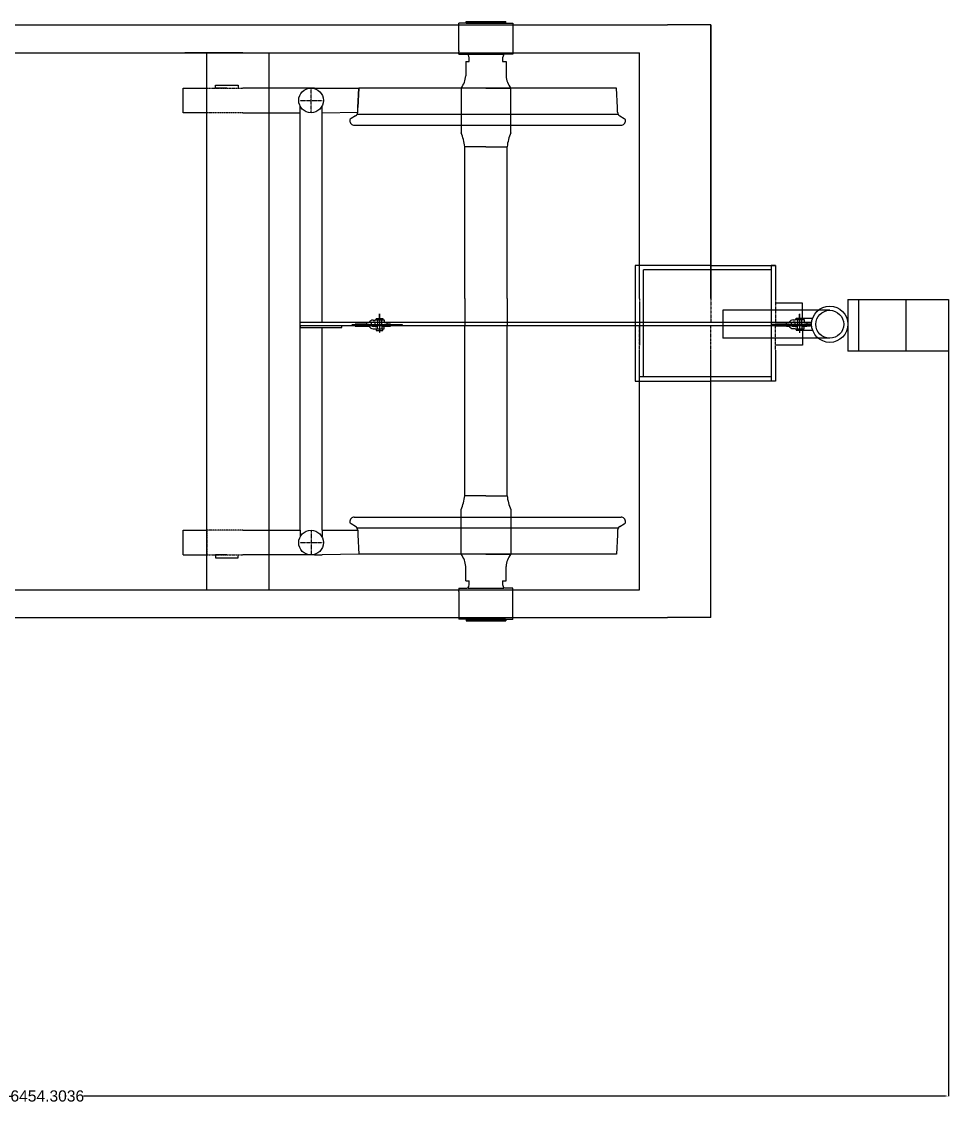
# Model space of a CAD drawing. Header units: inches. Extents: x -8852 to 1998, y -1560 to 4455.
# Drawn here: x -5709 to -2389, y -1560 to 2314 of the extents above; entities that cross this region are included whole.
import ezdxf

# ---------------------------------------------------------------- set-up
doc = ezdxf.new("R2010")
doc.units = ezdxf.units.IN
doc.header["$MEASUREMENT"] = 0
for name, pattern in [('CENTER', [2, 1.25, -0.25, 0.25, -0.25]), ('CENTER2', [1.125, 0.75, -0.125, 0.125, -0.125]), ('HIDDEN', [0.375, 0.25, -0.125]), ('HIDDEN2', [0.1875, 0.125, -0.0625])]:
    doc.linetypes.add(name, pattern=pattern)
doc.styles.get("Standard").update_dxf_attribs({"font": 'arial.ttf'})
doc.dimstyles.new('Annotative', dxfattribs={"dimscale": 0, "dimtxt": 40, "dimasz": 10, "dimexe": 0.18, "dimexo": 0.0625, "dimgap": 0.09, "dimtad": 0, "dimtih": 1, "dimtoh": 1, "dimdec": 4, "dimzin": 0, "dimdsep": 46, "dimtxsty": 'Standard', "dimcen": 0.09, "dimadec": 0, "dimazin": 0, "dimtfac": 1, "dimtdec": 4, "dimtofl": 0, "dimtmove": 0, "dimatfit": 3, "dimfxl": 1, "dimtolj": 1, "dimtzin": 0, "dimarcsym": 0})

# ---------------------------------------------------------------- blocks, each defined once
blk = doc.blocks.new('*U68')
at = {"color": 0, "linetype": 'CENTER2', "transparency": 16777216}
blk.add_line((0, 44.3), (0, -44.3), dxfattribs=at)
blk = doc.blocks.new('*U69')
at = {"color": 0, "linetype": 'CENTER2', "transparency": 16777216}
blk.add_line((-65.3, 0), (13.4, 0), dxfattribs=at)
blk = doc.blocks.new('*U70')
at = {"color": 0, "linetype": 'CENTER2', "transparency": 16777216}
blk.add_line((0, -44.32), (0, 44.32), dxfattribs=at)
blk = doc.blocks.new('*U71')
at = {"color": 0, "linetype": 'CENTER2', "transparency": 16777216}
blk.add_line((-65.3, 0), (13.4, 0), dxfattribs=at)
blk = doc.blocks.new('*D84')
at = {"color": 0, "lineweight": -2, "transparency": 16777216}
for p, q in [((-8843.7, 2302.9), (-8843.7, -1534.2)), ((-2389.4, 1319.1), (-2389.4, -1534.2)), ((-8833.7, -1534), (-5746.4, -1534)), ((-2399.4, -1534), (-5486.7, -1534))]:
    blk.add_line(p, q, dxfattribs=at)
at = {"color": 0, "transparency": 16777216}
for points in [[(-8833.7, -1532.3), (-8833.7, -1535.7), (-8843.7, -1534)], [(-2399.4, -1532.3), (-2399.4, -1535.7), (-2389.4, -1534)]]:
    blk.add_solid(points, dxfattribs=at)
at = {"layer": 'Defpoints', "color": 0, "transparency": 16777216}
for p in [(-8843.7, 2303), (-2389.4, 1319.1), (-8843.7, -1534)]:
    blk.add_point(p, dxfattribs=at)
at = {"color": 0, "transparency": 16777216, "insert": (-5616.6, -1534), "char_height": 40, "attachment_point": 5}
blk.add_mtext('\\A1;6454.3036', dxfattribs=at)

msp = doc.modelspace()

# ---------------------------------------------------------------- linework, layer by layer
for p, q in [((-7949.27653, 2302.97352), (-3395.81924, 2302.97352)), ((-4115.69653, 2308.44693), (-4142.11653, 2308.44693)), ((-4142.11653, 2297.44693), (-4142.11653, 2308.44693)), ((-4115.69653, 2308.44693), (-4142.11653, 2308.44693)), ((-4142.11653, 2297.44693), (-4142.11653, 2308.44693)), ((-4142.11653, 2209.44693), (-4142.11653, 2297.44693)), ((-4116.69653, 2309.44693), (-4116.69653, 2314.44693)), ((-4116.69653, 2314.44693), (-4086.91153, 2314.44693)), ((-4116.69653, 2309.44693), (-4116.69653, 2314.44693)), ((-4116.69653, 2314.44693), (-4075.48153, 2314.44693)), ((-4116.69653, 2309.44693), (-4110.01078, 2309.44693)), ((-4116.69653, 2309.44693), (-4110.01078, 2309.44693)), ((-3981.38228, 2308.44694), (-4115.69653, 2308.44042)), ((-4110.01078, 2308.44693), (-4115.69653, 2308.44042)), ((-4110.01078, 2309.44693), (-4085.16528, 2309.44693)), ((-4110.01078, 2309.44693), (-4085.16528, 2309.44693)), ((-4110.01075, 2308.44069), (-4110.01078, 2309.44693)), ((-4109.94653, 2309.44693), (-4085.16528, 2309.44693)), ((-4109.94653, 2309.44693), (-4085.16528, 2309.44693)), ((-4109.94653, 2309.44693), (-4085.16528, 2309.44693)), ((-4109.94653, 2309.44693), (-4085.16528, 2309.44693)), ((-4085.16528, 2309.44693), (-4084.37153, 2309.44693)), ((-4085.16528, 2309.44693), (-4078.02153, 2309.44693)), ((-4078.02153, 2309.44693), (-4077.22778, 2309.44693)), ((-4078.02153, 2309.44693), (-4077.22778, 2309.44693)), ((-4077.22778, 2309.44693), (-3981.44653, 2309.44693)), ((-4077.22778, 2309.44693), (-3981.44653, 2309.44693)), ((-4077.22778, 2309.44693), (-3974.71013, 2309.44693)), ((-4077.22778, 2309.44693), (-3981.44653, 2309.44693)), ((-4077.22778, 2309.44693), (-3981.44653, 2309.44693)), ((-4077.22778, 2309.44693), (-3974.71013, 2309.44693)), ((-4075.48153, 2314.44693), (-4045.69653, 2314.44693)), ((-4075.48153, 2314.44693), (-4045.69653, 2314.44693)), ((-4045.69653, 2314.44693), (-3974.71013, 2314.44693)), ((-4045.69653, 2314.44693), (-3974.71013, 2314.44693)), ((-3987.01494, 2308.44069), (-3987.01491, 2309.44693)), ((-3975.70495, 2308.44694), (-3981.38228, 2308.44694)), ((-3975.70495, 2308.44694), (-3981.38228, 2308.44694)), ((-3975.70747, 2308.47384), (-3949.27653, 2308.50042)), ((-3975.70747, 2308.47384), (-3949.27653, 2308.50042)), ((-3974.71013, 2309.44693), (-3974.71013, 2314.44693)), ((-3974.71013, 2309.44693), (-3974.71013, 2314.44693)), ((-3949.27653, 2309.44693), (-3949.27653, 2197.44693)), ((-3949.27653, 2309.44693), (-3949.27653, 2197.44693)), ((-3240.45958, 2302.97352), (-3395.81924, 2302.97352)), ((-3240.45958, 1323.23024), (-3240.45958, 2302.97352)), ((-3240.45958, 2302.97352), (-3240.45958, 1323.23024)), ((-4142.11653, 2209.44693), (-4142.11653, 2205.94693)), ((-4142.11653, 2209.44693), (-4142.11653, 2205.94693)), ((-6045.81924, 2203.21045), (-5045.81924, 2203.21045)), ((-4916.06883, 2203.21045), (-5123.86883, 2203.21045)), ((-5045.81924, 2203.21045), (-4045.81924, 2203.21045)), ((-5045.81924, 279.68341), (-5045.81924, 2203.21045)), ((-4822.54677, 1894.45407), (-4822.54677, 2203.21045)), ((-4142.11653, 2200.67859), (-4142.11653, 2205.94693)), ((-4142.11653, 2200.67859), (-4142.11653, 2205.94693)), ((-4142.11653, 2197.44693), (-4142.11653, 2200.67859)), ((-4142.11653, 2197.44693), (-4142.11653, 2200.67859)), ((-4142.11653, 2197.44693), (-4112.85078, 2197.44693)), ((-4142.11653, 2197.44693), (-4112.85078, 2197.44693)), ((-4118.19653, 2171.44693), (-4118.19653, 2120.44693)), ((-4118.19653, 2171.44693), (-4105.69653, 2171.44693)), ((-4118.19653, 2171.44693), (-4118.19653, 2120.44693)), ((-4118.19653, 2171.44693), (-4105.69653, 2171.44693)), ((-4112.85078, 2197.44693), (-4110.01078, 2197.44693)), ((-4112.85078, 2197.44693), (-4110.01078, 2197.44693)), ((-4112.85078, 2197.44693), (-4110.01078, 2197.44693)), ((-4112.85078, 2197.44693), (-4110.01078, 2197.44693)), ((-4110.01078, 2197.44693), (-3981.44653, 2197.44693)), ((-4045.81924, 2203.21045), (-3495.81924, 2203.21045)), ((-3985.69653, 2171.44693), (-3973.19653, 2171.44693)), ((-3985.69653, 2171.44693), (-3973.19653, 2171.44693)), ((-3978.54228, 2197.44693), (-3981.38228, 2197.44693)), ((-3978.54228, 2197.44693), (-3981.38228, 2197.44693)), ((-3978.54228, 2197.44693), (-3981.38228, 2197.44693)), ((-3978.54228, 2197.44693), (-3981.38228, 2197.44693)), ((-3949.27653, 2197.44693), (-3978.54228, 2197.44693)), ((-3949.27653, 2197.44693), (-3978.54228, 2197.44693)), ((-3973.19653, 2171.44693), (-3973.19653, 2120.44693)), ((-3973.19653, 2171.44693), (-3973.19653, 2120.44693)), ((-3495.81924, 1323.23024), (-3495.81924, 2203.21045)), ((-5130.34546, 1988.04693), (-5130.34546, 2076.44693)), ((-5130.34546, 2076.44693), (-5045.81924, 2076.44693)), ((-5014.08318, 2076.44693), (-5014.08318, 2086.44693)), ((-5014.08318, 2086.44693), (-4933.08318, 2086.44693)), ((-4973.58318, 2076.44693), (-5014.08318, 2076.44693)), ((-4933.08318, 2086.44693), (-4933.08318, 2076.44693)), ((-4659.31653, 2076.44693), (-4916.06883, 2076.44693)), ((-4659.31653, 2076.44693), (-4632.71434, 2076.44693)), ((-4632.71434, 2076.44693), (-4501.02446, 2076.44693)), ((-4504.49653, 2006.94693), (-4501.02446, 2076.44693)), ((-4504.49653, 2006.94693), (-4501.02446, 2076.44693)), ((-4501.02446, 2076.44693), (-4504.49653, 2006.94693)), ((-3577.66861, 2076.44693), (-4501.02446, 2076.44693)), ((-3577.66861, 2076.44693), (-4501.02446, 2076.44693)), ((-4134.69653, 2076.44693), (-4134.69653, 1916.44693)), ((-4045.69653, 2076.44693), (-4134.69653, 2076.44693)), ((-4134.69653, 2076.44693), (-4134.69653, 1916.44693)), ((-4045.69653, 2076.44693), (-4134.69653, 2076.44693)), ((-4045.69653, 2076.44693), (-3956.69653, 2076.44693)), ((-4045.69653, 2076.44693), (-3956.69653, 2076.44693)), ((-3956.69653, 1916.44693), (-3956.69653, 2076.44693)), ((-3956.69653, 1916.44693), (-3956.69653, 2076.44693)), ((-3574.19653, 2006.94693), (-3577.66861, 2076.44693)), ((-3574.19653, 2006.94693), (-3577.66861, 2076.44693)), ((-5045.81924, 1988.04693), (-5130.34546, 1988.04693)), ((-4916.06883, 1988.04693), (-4711.31653, 1988.04693)), ((-4711.31653, 1988.04693), (-4711.31653, 2012.0216)), ((-4711.31653, 492.53932), (-4711.31653, 1988.04693)), ((-4632.71434, 1988.04693), (-4632.71434, 2012.0216)), ((-4632.71434, 1988.04693), (-4504.49653, 1990.35453)), ((-4632.71434, 1236.52751), (-4632.71434, 1988.04693)), ((-4512.49653, 1976.49813), (-4528.41507, 1967.30755)), ((-4512.49653, 1976.49813), (-4528.41507, 1967.30755)), ((-3572.05294, 1982.35453), (-4506.64012, 1982.35453)), ((-3572.05294, 1982.35453), (-4506.64012, 1982.35453)), ((-4504.49653, 1990.35453), (-4504.49653, 2006.94693)), ((-4504.49653, 1990.35453), (-4504.49653, 2006.94693)), ((-3574.19653, 1990.35453), (-3574.19653, 2006.94693)), ((-3574.19653, 1990.35453), (-3574.19653, 2006.94693)), ((-3566.19653, 1976.49813), (-3550.27799, 1967.30755)), ((-3566.19653, 1976.49813), (-3550.27799, 1967.30755)), ((-4528.41507, 1967.30755), (-4531.56023, 1965.49169)), ((-4528.41507, 1967.30755), (-4531.56023, 1965.49169)), ((-4516.99653, 1943.44693), (-3561.69653, 1943.44693)), ((-4516.99653, 1943.44693), (-3561.69653, 1943.44693)), ((-3550.27799, 1967.30755), (-3547.13283, 1965.49169)), ((-3550.27799, 1967.30755), (-3547.13283, 1965.49169)), ((-3545.69653, 1959.55193), (-3545.69653, 1959.44693)), ((-3545.69653, 1959.55193), (-3545.69653, 1959.44693)), ((-4822.54677, 279.68341), (-4822.54677, 1894.45407)), ((-4121.69653, 1323.23024), (-4121.69653, 1866.44693)), ((-4045.69653, 1866.44693), (-4121.69653, 1866.44693)), ((-4121.69653, 1323.23024), (-4121.69653, 1866.44693)), ((-4045.69653, 1866.44693), (-4121.69653, 1866.44693)), ((-4045.69653, 1866.44693), (-3969.69653, 1866.44693)), ((-4045.69653, 1866.44693), (-3969.69653, 1866.44693)), ((-3969.69653, 1323.23024), (-3969.69653, 1866.44693)), ((-3969.69653, 1323.23024), (-3969.69653, 1866.44693)), ((-3495.81924, 1440.39554), (-3510.81924, 1440.39554)), ((-3510.81924, 1440.39554), (-3510.81924, 1026.60669)), ((-3240.45958, 1440.39554), (-3495.81924, 1440.39554)), ((-3240.45958, 1323.23024), (-3240.45958, 1440.39554)), ((-3240.45958, 1440.39554), (-3008.75921, 1440.39554)), ((-3008.75921, 1440.39554), (-3023.75921, 1440.39554)), ((-3023.75921, 1440.39554), (-3023.75921, 1026.60669)), ((-3008.75921, 1440.39554), (-3020.25921, 1440.39554)), ((-3008.75921, 1440.39554), (-3008.75921, 1323.23024)), ((-3023.75921, 1425.39554), (-3480.81924, 1425.39554)), ((-3480.81924, 1041.60669), (-3480.81924, 1425.39554)), ((-4632.71434, 1241.42352), (-4632.71434, 1323.23024)), ((-4121.69653, 1323.23024), (-4121.69653, 1236.52751)), ((-3969.69653, 1323.23024), (-3969.69653, 1236.52751)), ((-2749.15686, 1319.13658), (-2749.15686, 1133.73111)), ((-2749.15686, 1319.13658), (-2389.41568, 1319.13658)), ((-2710.48661, 1133.73111), (-2710.48661, 1319.13658)), ((-2540.61273, 1133.73111), (-2540.61273, 1319.13658)), ((-2389.41568, 1319.13658), (-2389.41568, 1133.73111)), ((-3495.81924, 1305.43037), (-3495.81924, 1155.43037)), ((-3008.75921, 1280.43037), (-3197.66221, 1280.43037)), ((-3197.66221, 1280.43037), (-3197.66221, 1180.43037)), ((-2972.07306, 1305.43037), (-3008.75921, 1305.43037)), ((-2814.15684, 1280.43037), (-3008.75921, 1280.43037)), ((-2912.07306, 1305.43037), (-2972.07306, 1305.43037)), ((-2912.07306, 1251.91319), (-2912.07306, 1305.43037)), ((-4449.92443, 1245.62513), (-4442.40603, 1245.62513)), ((-4442.40603, 1245.62513), (-4442.40603, 1246.62513)), ((-4442.40603, 1246.62513), (-4410.40603, 1246.62513)), ((-4410.40603, 1246.62513), (-4410.40603, 1237.62513)), ((-2945.76239, 1245.93037), (-2938.244, 1245.93037)), ((-2938.244, 1245.93037), (-2938.244, 1246.93037)), ((-2938.244, 1246.93037), (-2906.244, 1246.93037)), ((-2912.07306, 1251.91319), (-2875.50411, 1251.91319)), ((-2906.244, 1246.93037), (-2906.244, 1237.93037)), ((-2878.87024, 1236.52751), (-4711.31653, 1236.52751)), ((-2878.88825, 1224.52751), (-4711.31653, 1224.52751)), ((-4711.31653, 1224.52751), (-4711.31653, 1218.52751)), ((-4711.31653, 1218.52751), (-4561.31653, 1218.52751)), ((-4632.71434, 492.53932), (-4632.71434, 1218.52751)), ((-4561.31653, 1218.52751), (-4561.31653, 1224.52751)), ((-4514.12927, 1236.12513), (-4472.74968, 1236.12513)), ((-4514.12927, 1224.12513), (-4472.74968, 1224.12513)), ((-4472.74968, 1230.12513), (-4472.74968, 1236.72513)), ((-4472.74968, 1236.72513), (-4463.94905, 1236.72513)), ((-4472.74968, 1230.12513), (-4472.74968, 1223.52513)), ((-4472.74968, 1223.52513), (-4463.94905, 1223.52513)), ((-4442.40603, 1237.62513), (-4449.92443, 1237.62513)), ((-4442.40603, 1222.62513), (-4449.92443, 1222.62513)), ((-4449.92443, 1214.62513), (-4442.40603, 1214.62513)), ((-4442.40603, 1230.12513), (-4442.40603, 1237.62513)), ((-4442.40603, 1237.62513), (-4434.40603, 1237.62513)), ((-4442.40603, 1230.12513), (-4442.40603, 1222.62513)), ((-4442.40603, 1222.62513), (-4434.40603, 1222.62513)), ((-4442.40603, 1214.62513), (-4442.40603, 1213.62513)), ((-4442.40603, 1213.62513), (-4410.40603, 1213.62513)), ((-4418.40603, 1237.62513), (-4410.40603, 1237.62513)), ((-4418.40603, 1222.62513), (-4410.40603, 1222.62513)), ((-4408.75219, 1236.72513), (-4410.40603, 1237.62513)), ((-4408.75219, 1223.52513), (-4410.40603, 1222.62513)), ((-4410.40603, 1213.62513), (-4410.40603, 1222.62513)), ((-4408.75219, 1236.72513), (-4400.5178, 1236.72513)), ((-4408.75219, 1223.52513), (-4400.5178, 1223.52513)), ((-4400.5178, 1236.72513), (-4400.5178, 1230.12513)), ((-4400.5178, 1236.12513), (-4387.86775, 1236.12513)), ((-4400.5178, 1223.52513), (-4400.5178, 1230.12513)), ((-4400.5178, 1224.12513), (-4387.86775, 1224.12513)), ((-4121.69653, 1137.82477), (-4121.69653, 1224.52751)), ((-3969.69653, 1137.82477), (-3969.69653, 1224.52751)), ((-3009.96724, 1236.43037), (-2968.58764, 1236.43037)), ((-3009.96724, 1224.43037), (-2968.58764, 1224.43037)), ((-2968.58764, 1230.43037), (-2968.58764, 1237.03037)), ((-2968.58764, 1237.03037), (-2959.78701, 1237.03037)), ((-2968.58764, 1230.43037), (-2968.58764, 1223.83037)), ((-2968.58764, 1223.83037), (-2959.78701, 1223.83037)), ((-2938.244, 1237.93037), (-2945.76239, 1237.93037)), ((-2938.244, 1222.93037), (-2945.76239, 1222.93037)), ((-2945.76239, 1214.93037), (-2938.244, 1214.93037)), ((-2938.244, 1230.43037), (-2938.244, 1237.93037)), ((-2938.244, 1237.93037), (-2930.244, 1237.93037)), ((-2938.244, 1230.43037), (-2938.244, 1222.93037)), ((-2938.244, 1222.93037), (-2930.244, 1222.93037)), ((-2938.244, 1214.93037), (-2938.244, 1213.93037)), ((-2938.244, 1213.93037), (-2906.244, 1213.93037)), ((-2914.244, 1237.93037), (-2906.244, 1237.93037)), ((-2914.244, 1222.93037), (-2906.244, 1222.93037)), ((-2912.07306, 1236.52751), (-2912.07306, 1237.93037)), ((-2912.07306, 1224.52751), (-2912.07306, 1222.93037)), ((-2912.07306, 1208.94756), (-2875.50411, 1208.94756)), ((-2912.07306, 1208.94756), (-2912.07306, 1155.43037)), ((-2904.59016, 1237.03037), (-2906.244, 1237.93037)), ((-2904.59016, 1223.83037), (-2906.244, 1222.93037)), ((-2906.244, 1213.93037), (-2906.244, 1222.93037)), ((-2904.59016, 1237.03037), (-2896.35577, 1237.03037)), ((-2904.59016, 1223.83037), (-2896.35577, 1223.83037)), ((-2896.35577, 1237.03037), (-2896.35577, 1230.43037)), ((-2896.35577, 1236.43037), (-2883.70572, 1236.43037)), ((-2896.35577, 1223.83037), (-2896.35577, 1230.43037)), ((-2896.35577, 1224.43037), (-2883.70572, 1224.43037)), ((-2749.15686, 1236.52751), (-2749.44345, 1236.52751)), ((-2749.15686, 1224.52751), (-2749.42544, 1224.52751)), ((-3008.75921, 1180.43037), (-3197.66221, 1180.43037)), ((-2814.15684, 1180.43037), (-3008.75921, 1180.43037)), ((-4121.69653, 616.44693), (-4121.69653, 1137.82477)), ((-4121.69653, 616.44693), (-4121.69653, 1137.82477)), ((-3969.69653, 616.44693), (-3969.69653, 1137.82477)), ((-3969.69653, 616.44693), (-3969.69653, 1137.82477)), ((-3495.81924, 279.68341), (-3495.81924, 1137.82477)), ((-3240.45958, 179.92033), (-3240.45958, 1137.82477)), ((-3240.45958, 1026.60669), (-3240.45958, 1137.82477)), ((-2912.07306, 1155.43037), (-3008.75921, 1155.43037)), ((-3008.75921, 1137.82477), (-3008.75921, 1026.60669)), ((-2389.41568, 1133.73111), (-2749.15686, 1133.73111)), ((-3510.81924, 1026.60669), (-3240.45958, 1026.60669)), ((-3023.75921, 1041.60669), (-3495.81924, 1041.60669)), ((-3008.75921, 1026.60669), (-3240.45958, 1026.60669)), ((-4045.69653, 616.44693), (-4121.69653, 616.44693)), ((-4045.69653, 616.44693), (-4121.69653, 616.44693)), ((-4045.69653, 616.44693), (-3969.69653, 616.44693)), ((-4045.69653, 616.44693), (-3969.69653, 616.44693)), ((-4134.69653, 406.44693), (-4134.69653, 566.44693)), ((-4134.69653, 406.44693), (-4134.69653, 566.44693)), ((-3956.69653, 566.44693), (-3956.69653, 406.44693)), ((-3956.69653, 566.44693), (-3956.69653, 406.44693)), ((-4528.41507, 515.58631), (-4531.56023, 517.40216)), ((-4528.41507, 515.58631), (-4531.56023, 517.40216)), ((-4512.49653, 506.39573), (-4528.41507, 515.58631)), ((-4512.49653, 506.39573), (-4528.41507, 515.58631)), ((-4516.99653, 539.44693), (-3561.69653, 539.44693)), ((-4516.99653, 539.44693), (-3561.69653, 539.44693)), ((-3566.19653, 506.39573), (-3550.27799, 515.58631)), ((-3566.19653, 506.39573), (-3550.27799, 515.58631)), ((-3550.27799, 515.58631), (-3547.13283, 517.40216)), ((-3550.27799, 515.58631), (-3547.13283, 517.40216)), ((-3545.69653, 523.34193), (-3545.69653, 523.44693)), ((-3545.69653, 523.34193), (-3545.69653, 523.44693)), ((-5130.34546, 404.14044), (-5130.34546, 492.53932)), ((-5130.34546, 492.53932), (-5045.81924, 492.53932)), ((-4916.06883, 492.53932), (-4711.31653, 492.53932)), ((-4711.31653, 492.53932), (-4711.31653, 468.56399)), ((-4632.71434, 492.53932), (-4504.49653, 492.53932)), ((-4632.71434, 492.53932), (-4632.71434, 468.56399)), ((-3572.05294, 500.53932), (-4506.64012, 500.53932)), ((-3572.05294, 500.53932), (-4506.64012, 500.53932)), ((-4504.49653, 492.53932), (-4504.49653, 475.94693)), ((-4504.49653, 492.53932), (-4504.49653, 475.94693)), ((-4504.49653, 475.94693), (-4501.02446, 406.44693)), ((-4504.49653, 475.94693), (-4501.02446, 406.44693)), ((-3574.19653, 475.94693), (-3577.66861, 406.44693)), ((-3574.19653, 475.94693), (-3577.66861, 406.44693)), ((-3574.19653, 492.53932), (-3574.19653, 475.94693)), ((-3574.19653, 492.53932), (-3574.19653, 475.94693)), ((-5130.34546, 404.14044), (-5045.81924, 404.14044)), ((-4973.58318, 404.14044), (-5014.08318, 404.14044)), ((-5014.08318, 404.14044), (-5014.08318, 394.14044)), ((-5014.08318, 394.14044), (-4933.08318, 394.14044)), ((-4933.08318, 394.14044), (-4933.08318, 404.14044)), ((-4659.31653, 404.14044), (-4916.06883, 404.14044)), ((-4659.31653, 404.14044), (-4632.71434, 404.14044)), ((-4501.02446, 406.44693), (-4632.71434, 404.14044)), ((-3577.66861, 406.44693), (-4501.02446, 406.44693)), ((-3577.66861, 406.44693), (-4501.02446, 406.44693)), ((-4045.69653, 406.44693), (-4134.69653, 406.44693)), ((-4045.69653, 406.44693), (-4134.69653, 406.44693)), ((-4045.69653, 406.44693), (-3956.69653, 406.44693)), ((-4045.69653, 406.44693), (-3956.69653, 406.44693)), ((-4118.19653, 311.44693), (-4118.19653, 362.44693)), ((-4118.19653, 311.44693), (-4118.19653, 362.44693)), ((-3973.19653, 311.44693), (-3973.19653, 362.44693)), ((-3973.19653, 311.44693), (-3973.19653, 362.44693)), ((-4118.19653, 311.44693), (-4105.69653, 311.44693)), ((-4118.19653, 311.44693), (-4105.69653, 311.44693)), ((-3985.69653, 311.44693), (-3973.19653, 311.44693)), ((-3985.69653, 311.44693), (-3973.19653, 311.44693)), ((-6045.81924, 279.68341), (-5045.81924, 279.68341)), ((-5045.81924, 279.68341), (-4045.81924, 279.68341)), ((-4142.11653, 285.44693), (-4112.85078, 285.44693)), ((-4142.11653, 285.44693), (-4142.11653, 282.21527)), ((-4142.11653, 285.44693), (-4112.85078, 285.44693)), ((-4142.11653, 285.44693), (-4142.11653, 282.21527)), ((-4142.11653, 282.21527), (-4142.11653, 276.94693)), ((-4142.11653, 282.21527), (-4142.11653, 276.94693)), ((-4142.11653, 273.44693), (-4142.11653, 276.94693)), ((-4142.11653, 273.44693), (-4142.11653, 276.94693)), ((-4142.11653, 273.44693), (-4142.11653, 185.44693)), ((-4110.01078, 285.44693), (-3981.44653, 285.44693)), ((-4045.81924, 279.68341), (-3495.81924, 279.68341)), ((-3949.27653, 285.44693), (-3978.54228, 285.44693)), ((-3949.27653, 285.44693), (-3978.54228, 285.44693)), ((-3949.27653, 173.44693), (-3949.27653, 285.44693)), ((-3949.27653, 173.44693), (-3949.27653, 285.44693)), ((-7949.27653, 179.92033), (-3395.81924, 179.92033)), ((-4142.11653, 185.44693), (-4142.11653, 174.44693)), ((-4142.11653, 185.44693), (-4142.11653, 174.44693)), ((-4115.69653, 174.44693), (-4142.11653, 174.44693)), ((-4115.69653, 174.44693), (-4142.11653, 174.44693)), ((-4116.69653, 173.44693), (-4110.01078, 173.44693)), ((-4116.69653, 173.44693), (-4116.69653, 168.44693)), ((-4116.69653, 173.44693), (-4110.01078, 173.44693)), ((-4116.69653, 173.44693), (-4116.69653, 168.44693)), ((-4116.69653, 168.44693), (-4086.91153, 168.44693)), ((-4116.69653, 168.44693), (-4075.48153, 168.44693)), ((-4110.01078, 174.44693), (-4115.69653, 174.45344)), ((-3981.38228, 174.44692), (-4115.69653, 174.45344)), ((-4110.01075, 174.45316), (-4110.01078, 173.44693)), ((-4110.01078, 173.44693), (-4085.16528, 173.44693)), ((-4110.01078, 173.44693), (-4085.16528, 173.44693)), ((-4109.94653, 173.44693), (-4085.16528, 173.44693)), ((-4109.94653, 173.44693), (-4085.16528, 173.44693)), ((-4109.94653, 173.44693), (-4085.16528, 173.44693)), ((-4109.94653, 173.44693), (-4085.16528, 173.44693)), ((-4085.16528, 173.44693), (-4084.37153, 173.44693)), ((-4085.16528, 173.44693), (-4078.02153, 173.44693)), ((-4078.02153, 173.44693), (-4077.22778, 173.44693)), ((-4078.02153, 173.44693), (-4077.22778, 173.44693)), ((-4077.22778, 173.44693), (-3981.44653, 173.44693)), ((-4077.22778, 173.44693), (-3981.44653, 173.44693)), ((-4077.22778, 173.44693), (-3974.71013, 173.44693)), ((-4077.22778, 173.44693), (-3981.44653, 173.44693)), ((-4077.22778, 173.44693), (-3981.44653, 173.44693)), ((-4077.22778, 173.44693), (-3974.71013, 173.44693)), ((-4075.48153, 168.44693), (-4045.69653, 168.44693)), ((-4075.48153, 168.44693), (-4045.69653, 168.44693)), ((-4045.69653, 173.44693), (-4045.69653, 172.44693)), ((-4045.69653, 173.44693), (-4045.69653, 172.44693)), ((-4045.69653, 168.44693), (-3974.71013, 168.44693)), ((-4045.69653, 168.44693), (-3974.71013, 168.44693)), ((-4045.69653, 167.44693), (-4045.69653, 166.55308)), ((-4045.69653, 167.44693), (-4045.69653, 166.55308)), ((-3987.01494, 174.45316), (-3987.01491, 173.44693)), ((-3975.70495, 174.44692), (-3981.38228, 174.44692)), ((-3975.70495, 174.44692), (-3981.38228, 174.44692)), ((-3975.70747, 174.42002), (-3949.27653, 174.39344)), ((-3975.70747, 174.42002), (-3949.27653, 174.39344)), ((-3974.71013, 173.44693), (-3974.71013, 168.44693)), ((-3974.71013, 173.44693), (-3974.71013, 168.44693)), ((-3240.45958, 179.92033), (-3395.81924, 179.92033))]:
    msp.add_line(p, q)
at = {"linetype": 'HIDDEN'}
for p, q in [((-5045.81924, 1988.04693), (-5045.81924, 2076.44693)), ((-5045.81924, 2076.44693), (-4916.06883, 2076.44693)), ((-4916.06883, 1988.04693), (-5045.81924, 1988.04693)), ((-4916.06883, 492.53932), (-5045.81924, 492.53932)), ((-5045.81924, 492.53932), (-5045.81924, 404.14044)), ((-5045.81924, 404.14044), (-4916.06883, 404.14044))]:
    msp.add_line(p, q, dxfattribs=at)
at = {"linetype": 'HIDDEN2'}
for p, q in [((-3495.81924, 1323.23024), (-3495.81924, 1236.52751)), ((-3240.45958, 1323.23024), (-3240.45958, 1236.52751)), ((-3008.75921, 1323.23024), (-3008.75921, 1236.52751)), ((-4121.69653, 1236.52751), (-4121.69653, 1224.52751)), ((-3969.69653, 1236.52751), (-3969.69653, 1224.52751)), ((-3495.81924, 1137.82477), (-3495.81924, 1224.52751)), ((-3240.45958, 1137.82477), (-3240.45958, 1224.52751)), ((-3008.75921, 1137.82477), (-3008.75921, 1224.52751))]:
    msp.add_line(p, q, dxfattribs=at)
at = {"linetype": 'CENTER'}
for p, q in [((-4438.40603, 1246.62513), (-4438.40603, 1251.60795)), ((-4438.40603, 1251.60795), (-4414.40603, 1251.60795)), ((-4434.40603, 1246.62513), (-4434.40603, 1230.12513)), ((-4426.40603, 1251.60795), (-4426.40603, 1267.69066)), ((-4426.40603, 1267.69066), (-4426.40603, 1199.87778)), ((-4418.40603, 1230.12513), (-4418.40603, 1246.62513)), ((-4414.40603, 1251.60795), (-4414.40603, 1246.62513)), ((-2934.244, 1246.93037), (-2934.244, 1251.91319)), ((-2934.244, 1251.91319), (-2910.244, 1251.91319)), ((-2930.244, 1246.93037), (-2930.244, 1230.43037)), ((-2922.244, 1251.91319), (-2922.244, 1267.9959)), ((-2922.244, 1267.9959), (-2922.244, 1200.18302)), ((-2914.244, 1230.43037), (-2914.244, 1246.93037)), ((-2910.244, 1251.91319), (-2910.244, 1246.93037)), ((-4525.68452, 1230.12513), (-4342.85897, 1230.12513)), ((-4438.40603, 1213.62513), (-4438.40603, 1208.64232)), ((-4438.40603, 1208.64232), (-4414.40603, 1208.64232)), ((-4434.40603, 1230.12513), (-4418.40603, 1230.12513)), ((-4434.40603, 1213.62513), (-4434.40603, 1230.12513)), ((-4434.40603, 1230.12513), (-4418.40603, 1230.12513)), ((-4418.40603, 1230.12513), (-4418.40603, 1213.62513)), ((-4414.40603, 1208.64232), (-4414.40603, 1213.62513)), ((-3021.52249, 1230.43037), (-2879.15683, 1230.43037)), ((-2934.244, 1213.93037), (-2934.244, 1208.94756)), ((-2934.244, 1208.94756), (-2910.244, 1208.94756)), ((-2930.244, 1230.43037), (-2914.244, 1230.43037)), ((-2930.244, 1213.93037), (-2930.244, 1230.43037)), ((-2930.244, 1230.43037), (-2914.244, 1230.43037)), ((-2914.244, 1230.43037), (-2914.244, 1213.93037)), ((-2910.244, 1208.94756), (-2910.244, 1213.93037))]:
    msp.add_line(p, q, dxfattribs=at)
for centre, radius in [((-4672.01543, 2032.24693), 44.2), ((-2814.15684, 1230.43037), 64.99999), ((-2814.15684, 1230.43037), 50), ((-4672.01543, 448.33988), 44.19944)]:
    msp.add_circle(centre, radius)
for centre, radius, start, end in [((-4145.09567, 2178.35404), 40, 350.05645042, 28.51065519), ((-4145.09567, 2178.35404), 40, 350.05645042, 28.51065519), ((-3946.2974, 2178.35404), 40, 151.48934481, 189.94354958), ((-3946.2974, 2178.35404), 40, 151.48934481, 189.94354958), ((-4193.13616, 2123.45554), 75, 321.18693635, 357.70097321), ((-4193.13616, 2123.45554), 75, 321.18693635, 357.70097321), ((-3898.2569, 2123.45554), 75, 182.29902679, 218.81306365), ((-3898.2569, 2123.45554), 75, 182.29902679, 218.81306365), ((-4520.49653, 1990.35453), 16, 300, 0), ((-4520.49653, 1990.35453), 16, 300, 0), ((-3558.19653, 1990.35453), 16, 180, 240), ((-3558.19653, 1990.35453), 16, 180, 240), ((-4519.99653, 1959.55193), 13, 152.8124299, 180), ((-4519.99653, 1959.55193), 13, 152.8124299, 180), ((-4516.99653, 1959.44693), 16, 176.18868452, 270), ((-4516.99653, 1959.44693), 16, 176.18868452, 270), ((-3561.69653, 1959.44693), 16, 270, 3.81131548), ((-3561.69653, 1959.44693), 16, 270, 3.81131548), ((-3558.69653, 1959.55193), 13, 0, 27.1875701), ((-3558.69653, 1959.55193), 13, 0, 27.1875701), ((-4295.71022, 1847.89337), 175, 6.08595612, 23.06247627), ((-4295.71022, 1847.89337), 175, 6.08595612, 23.06247627), ((-3795.68284, 1847.89337), 175, 156.93752373, 173.91404388), ((-3795.68284, 1847.89337), 175, 156.93752373, 173.91404388), ((-4449.92443, 1230.12513), 15.5, 90, 154.79828015), ((-2945.76239, 1230.43037), 15.5, 90, 154.79828015), ((-4449.92443, 1230.12513), 15.5, 205.20171985, 270), ((-4449.92443, 1230.12513), 7.5, 90, 180), ((-4449.92443, 1230.12513), 7.5, 180, 270), ((-2945.76239, 1230.43037), 15.5, 205.20171985, 270), ((-2945.76239, 1230.43037), 7.5, 90, 180), ((-2945.76239, 1230.43037), 7.5, 180, 270), ((-4295.71022, 635.00049), 175, 336.93752373, 353.91404388), ((-4295.71022, 635.00049), 175, 336.93752373, 353.91404388), ((-3795.68284, 635.00049), 175, 186.08595612, 203.06247627), ((-3795.68284, 635.00049), 175, 186.08595612, 203.06247627), ((-4516.99653, 523.44693), 16, 90, 183.81131548), ((-4516.99653, 523.44693), 16, 90, 183.81131548), ((-4519.99653, 523.34193), 13, 180, 207.1875701), ((-4519.99653, 523.34193), 13, 180, 207.1875701), ((-4520.49653, 492.53932), 16, 0, 60), ((-4520.49653, 492.53932), 16, 0, 60), ((-3558.19653, 492.53932), 16, 120, 180), ((-3558.19653, 492.53932), 16, 120, 180), ((-3561.69653, 523.44693), 16, 356.18868452, 90), ((-3561.69653, 523.44693), 16, 356.18868452, 90), ((-3558.69653, 523.34193), 13, 332.8124299, 0), ((-3558.69653, 523.34193), 13, 332.8124299, 0), ((-4193.13616, 359.43832), 75, 2.29902679, 38.81306365), ((-4193.13616, 359.43832), 75, 2.29902679, 38.81306365), ((-3898.2569, 359.43832), 75, 141.18693635, 177.70097321), ((-3898.2569, 359.43832), 75, 141.18693635, 177.70097321), ((-4145.09567, 304.53982), 40, 331.48934481, 9.94354958), ((-4145.09567, 304.53982), 40, 331.48934481, 9.94354958), ((-3946.2974, 304.53982), 40, 170.05645042, 208.51065519), ((-3946.2974, 304.53982), 40, 170.05645042, 208.51065519)]:
    msp.add_arc(centre, radius, start, end)

# ---------------------------------------------------------------- block references
at = {"linetype": 'CENTER2'}
for name, p in [('*U70', (-4672.01543, 2032.24693)), ('*U71', (-4646.01543, 2032.24693)), ('*U68', (-4672.01543, 448.33988)), ('*U69', (-4646.01543, 448.33988))]:
    msp.add_blockref(name, p, dxfattribs=at)

# ---------------------------------------------------------------- dimensions: what is measured, and where the dimension line sits
dim = msp.add_linear_dim(base=(-8843.71928, -1533.98362), p1=(-2389.41568, 1319.13658), p2=(-8843.71928, 2302.97352), dimstyle='Annotative')
dim.commit()
dim.dimension.update_dxf_attribs({"geometry": '*D84', "text_midpoint": (-5616.56748, -1533.98362)})

doc.saveas('drawing.dxf')
